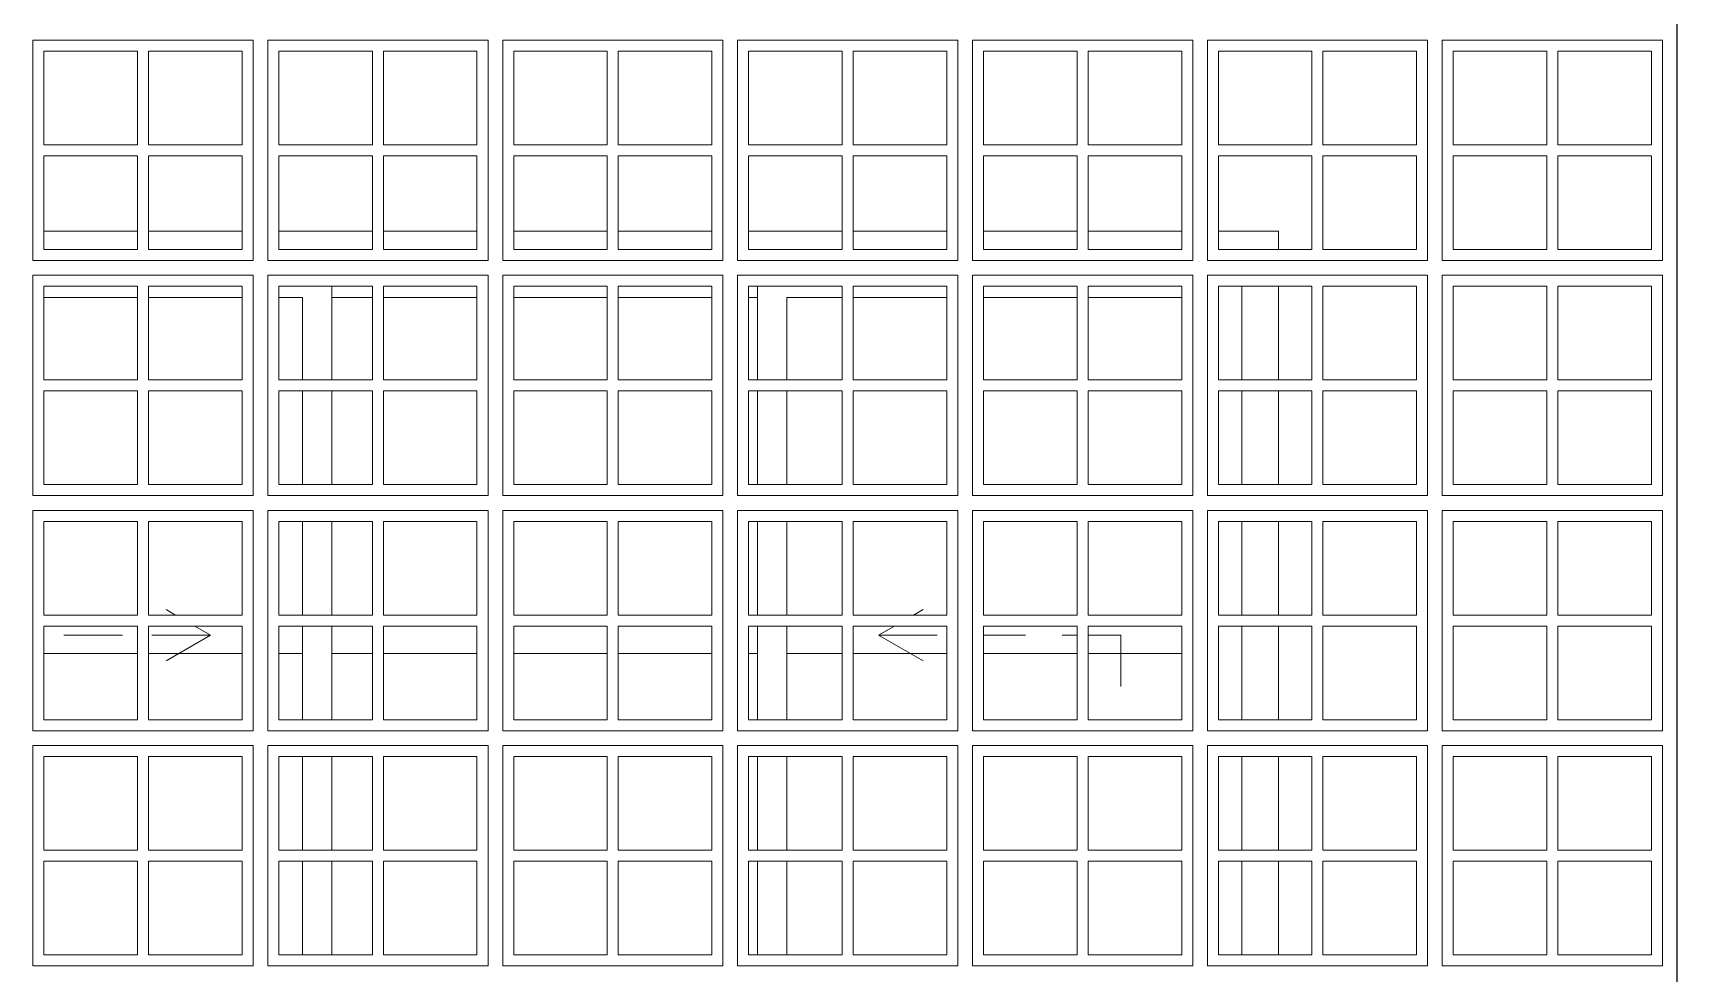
# Model space of a CAD drawing. Header units: metres. Extents: x -77 to 95, y 0 to 9.
# Drawn here: x -58.814 to -56.574, y 1.29 to 2.57 of the extents above; entities that cross this region are included whole.
import ezdxf

# ---------------------------------------------------------------- set-up
doc = ezdxf.new("R2010")
doc.units = ezdxf.units.M
doc.header["$MEASUREMENT"] = 0
for name, color, linetype, lineweight in [('Janelas Archicad_Caneta_No__241', 7, 'Continuous', 13), ('Janelas Archicad_Caneta_No__3', 7, 'Continuous', 25), ('Janelas Archicad_Caneta_No__43', 44, 'Continuous', 0)]:
    doc.layers.add(name, color=color, linetype=linetype, lineweight=lineweight)
doc.layers.add('Janelas Archicad_Caneta_No__9', color=7, linetype='Continuous', lineweight=5, true_color=0x020202)
doc.layers.add('Janelas Archicad_Caneta_No__97', color=7, linetype='Continuous', lineweight=5, true_color=0x6b6b6b)

msp = doc.modelspace()

# ---------------------------------------------------------------- linework, layer by layer
at = {"layer": 'Janelas Archicad_Caneta_No__241', "color": 7, "linetype": 'Continuous', "lineweight": 13}
for p, q in [((-58.799, 2.3), (-58.6715, 2.3)), ((-58.6565, 2.3), (-58.529, 2.3)), ((-58.479, 2.3), (-58.3515, 2.3)), ((-58.3365, 2.3), (-58.209, 2.3)), ((-58.159, 2.3), (-58.0315, 2.3)), ((-58.0165, 2.3), (-57.889, 2.3)), ((-57.839, 2.3), (-57.7115, 2.3)), ((-57.6965, 2.3), (-57.569, 2.3)), ((-57.519, 2.3), (-57.3915, 2.3)), ((-57.3765, 2.3), (-57.249, 2.3)), ((-57.199, 2.3), (-57.1169, 2.3)), ((-57.1169, 2.3), (-57.1169, 2.275)), ((-57.1169, 2.225), (-57.1169, 2.0975)), ((-57.1169, 2.0825), (-57.1169, 1.955)), ((-57.1169, 1.905), (-57.1169, 1.7775)), ((-57.1169, 1.7625), (-57.1169, 1.635)), ((-57.1169, 1.585), (-57.1169, 1.4575)), ((-57.1169, 1.4425), (-57.1169, 1.315))]:
    msp.add_line(p, q, dxfattribs=at)
at = {"layer": 'Janelas Archicad_Caneta_No__3', "color": 7, "linetype": 'Continuous', "lineweight": 25}
msp.add_line((-56.574, 0.485), (-56.574, 3.22), dxfattribs=at)
at = {"layer": 'Janelas Archicad_Caneta_No__43', "color": 44, "linetype": 'Continuous', "lineweight": 0}
for p, q in [((-58.514, 2.56), (-58.814, 2.56)), ((-58.814, 2.56), (-58.814, 2.26)), ((-58.514, 2.26), (-58.514, 2.56)), ((-58.194, 2.56), (-58.494, 2.56)), ((-58.494, 2.56), (-58.494, 2.26)), ((-58.194, 2.26), (-58.194, 2.56)), ((-57.874, 2.56), (-58.174, 2.56)), ((-58.174, 2.56), (-58.174, 2.26)), ((-57.874, 2.26), (-57.874, 2.56)), ((-57.554, 2.56), (-57.854, 2.56)), ((-57.854, 2.56), (-57.854, 2.26)), ((-57.554, 2.26), (-57.554, 2.56)), ((-57.234, 2.56), (-57.534, 2.56)), ((-57.534, 2.56), (-57.534, 2.26)), ((-57.234, 2.26), (-57.234, 2.56)), ((-56.914, 2.56), (-57.214, 2.56)), ((-57.214, 2.56), (-57.214, 2.26)), ((-56.914, 2.26), (-56.914, 2.56)), ((-56.594, 2.56), (-56.894, 2.56)), ((-56.894, 2.56), (-56.894, 2.26)), ((-56.594, 2.26), (-56.594, 2.56)), ((-58.799, 2.4175), (-58.799, 2.545)), ((-58.799, 2.545), (-58.6715, 2.545)), ((-58.6715, 2.545), (-58.6715, 2.4175)), ((-58.6565, 2.4175), (-58.6565, 2.545)), ((-58.6565, 2.545), (-58.529, 2.545)), ((-58.529, 2.545), (-58.529, 2.4175)), ((-58.479, 2.4175), (-58.479, 2.545)), ((-58.479, 2.545), (-58.3515, 2.545)), ((-58.3515, 2.545), (-58.3515, 2.4175)), ((-58.3365, 2.4175), (-58.3365, 2.545)), ((-58.3365, 2.545), (-58.209, 2.545)), ((-58.209, 2.545), (-58.209, 2.4175)), ((-58.159, 2.4175), (-58.159, 2.545)), ((-58.159, 2.545), (-58.0315, 2.545)), ((-58.0315, 2.545), (-58.0315, 2.4175)), ((-58.0165, 2.4175), (-58.0165, 2.545)), ((-58.0165, 2.545), (-57.889, 2.545)), ((-57.889, 2.545), (-57.889, 2.4175)), ((-57.839, 2.4175), (-57.839, 2.545)), ((-57.839, 2.545), (-57.7115, 2.545)), ((-57.7115, 2.545), (-57.7115, 2.4175)), ((-57.6965, 2.4175), (-57.6965, 2.545)), ((-57.6965, 2.545), (-57.569, 2.545)), ((-57.569, 2.545), (-57.569, 2.4175)), ((-57.519, 2.4175), (-57.519, 2.545)), ((-57.519, 2.545), (-57.3915, 2.545)), ((-57.3915, 2.545), (-57.3915, 2.4175)), ((-57.3765, 2.4175), (-57.3765, 2.545)), ((-57.3765, 2.545), (-57.249, 2.545)), ((-57.249, 2.545), (-57.249, 2.4175)), ((-57.199, 2.4175), (-57.199, 2.545)), ((-57.199, 2.545), (-57.0715, 2.545)), ((-57.0715, 2.545), (-57.0715, 2.4175)), ((-57.0565, 2.4175), (-57.0565, 2.545)), ((-57.0565, 2.545), (-56.929, 2.545)), ((-56.929, 2.545), (-56.929, 2.4175)), ((-56.879, 2.4175), (-56.879, 2.545)), ((-56.879, 2.545), (-56.7515, 2.545)), ((-56.7515, 2.545), (-56.7515, 2.4175)), ((-56.7365, 2.4175), (-56.7365, 2.545)), ((-56.7365, 2.545), (-56.609, 2.545)), ((-56.609, 2.545), (-56.609, 2.4175)), ((-58.6715, 2.4175), (-58.799, 2.4175)), ((-58.799, 2.275), (-58.799, 2.4025)), ((-58.799, 2.4025), (-58.6715, 2.4025)), ((-58.6715, 2.4025), (-58.6715, 2.275)), ((-58.529, 2.4175), (-58.6565, 2.4175)), ((-58.6565, 2.275), (-58.6565, 2.4025)), ((-58.6565, 2.4025), (-58.529, 2.4025)), ((-58.529, 2.4025), (-58.529, 2.275)), ((-58.3515, 2.4175), (-58.479, 2.4175)), ((-58.479, 2.275), (-58.479, 2.4025)), ((-58.479, 2.4025), (-58.3515, 2.4025)), ((-58.3515, 2.4025), (-58.3515, 2.275)), ((-58.209, 2.4175), (-58.3365, 2.4175)), ((-58.3365, 2.275), (-58.3365, 2.4025)), ((-58.3365, 2.4025), (-58.209, 2.4025)), ((-58.209, 2.4025), (-58.209, 2.275)), ((-58.0315, 2.4175), (-58.159, 2.4175)), ((-58.159, 2.275), (-58.159, 2.4025)), ((-58.159, 2.4025), (-58.0315, 2.4025)), ((-58.0315, 2.4025), (-58.0315, 2.275)), ((-57.889, 2.4175), (-58.0165, 2.4175)), ((-58.0165, 2.275), (-58.0165, 2.4025)), ((-58.0165, 2.4025), (-57.889, 2.4025)), ((-57.889, 2.4025), (-57.889, 2.275)), ((-57.7115, 2.4175), (-57.839, 2.4175)), ((-57.839, 2.275), (-57.839, 2.4025)), ((-57.839, 2.4025), (-57.7115, 2.4025)), ((-57.7115, 2.4025), (-57.7115, 2.275)), ((-57.569, 2.4175), (-57.6965, 2.4175)), ((-57.6965, 2.275), (-57.6965, 2.4025)), ((-57.6965, 2.4025), (-57.569, 2.4025)), ((-57.569, 2.4025), (-57.569, 2.275)), ((-57.3915, 2.4175), (-57.519, 2.4175)), ((-57.519, 2.275), (-57.519, 2.4025)), ((-57.519, 2.4025), (-57.3915, 2.4025)), ((-57.3915, 2.4025), (-57.3915, 2.275)), ((-57.249, 2.4175), (-57.3765, 2.4175)), ((-57.3765, 2.275), (-57.3765, 2.4025)), ((-57.3765, 2.4025), (-57.249, 2.4025)), ((-57.249, 2.4025), (-57.249, 2.275)), ((-57.0715, 2.4175), (-57.199, 2.4175)), ((-57.199, 2.275), (-57.199, 2.4025)), ((-57.199, 2.4025), (-57.0715, 2.4025)), ((-57.0715, 2.4025), (-57.0715, 2.275)), ((-56.929, 2.4175), (-57.0565, 2.4175)), ((-57.0565, 2.275), (-57.0565, 2.4025)), ((-57.0565, 2.4025), (-56.929, 2.4025)), ((-56.929, 2.4025), (-56.929, 2.275)), ((-56.7515, 2.4175), (-56.879, 2.4175)), ((-56.879, 2.275), (-56.879, 2.4025)), ((-56.879, 2.4025), (-56.7515, 2.4025)), ((-56.7515, 2.4025), (-56.7515, 2.275)), ((-56.609, 2.4175), (-56.7365, 2.4175)), ((-56.7365, 2.275), (-56.7365, 2.4025)), ((-56.7365, 2.4025), (-56.609, 2.4025)), ((-56.609, 2.4025), (-56.609, 2.275)), ((-58.6715, 2.275), (-58.799, 2.275)), ((-58.529, 2.275), (-58.6565, 2.275)), ((-58.3515, 2.275), (-58.479, 2.275)), ((-58.209, 2.275), (-58.3365, 2.275)), ((-58.0315, 2.275), (-58.159, 2.275)), ((-57.889, 2.275), (-58.0165, 2.275)), ((-57.7115, 2.275), (-57.839, 2.275)), ((-57.569, 2.275), (-57.6965, 2.275)), ((-57.3915, 2.275), (-57.519, 2.275)), ((-57.249, 2.275), (-57.3765, 2.275)), ((-57.0715, 2.275), (-57.199, 2.275)), ((-56.929, 2.275), (-57.0565, 2.275)), ((-56.7515, 2.275), (-56.879, 2.275)), ((-56.609, 2.275), (-56.7365, 2.275)), ((-58.814, 2.26), (-58.514, 2.26)), ((-58.514, 2.24), (-58.814, 2.24)), ((-58.814, 2.24), (-58.814, 1.94)), ((-58.514, 1.94), (-58.514, 2.24)), ((-58.494, 2.26), (-58.194, 2.26)), ((-58.194, 2.24), (-58.494, 2.24)), ((-58.494, 2.24), (-58.494, 1.94)), ((-58.194, 1.94), (-58.194, 2.24)), ((-58.174, 2.26), (-57.874, 2.26)), ((-57.874, 2.24), (-58.174, 2.24)), ((-58.174, 2.24), (-58.174, 1.94)), ((-57.874, 1.94), (-57.874, 2.24)), ((-57.854, 2.26), (-57.554, 2.26)), ((-57.554, 2.24), (-57.854, 2.24)), ((-57.854, 2.24), (-57.854, 1.94)), ((-57.554, 1.94), (-57.554, 2.24)), ((-57.534, 2.26), (-57.234, 2.26)), ((-57.234, 2.24), (-57.534, 2.24)), ((-57.534, 2.24), (-57.534, 1.94)), ((-57.234, 1.94), (-57.234, 2.24)), ((-57.214, 2.26), (-56.914, 2.26)), ((-56.914, 2.24), (-57.214, 2.24)), ((-57.214, 2.24), (-57.214, 1.94)), ((-56.914, 1.94), (-56.914, 2.24)), ((-56.894, 2.26), (-56.594, 2.26)), ((-56.594, 2.24), (-56.894, 2.24)), ((-56.894, 2.24), (-56.894, 1.94)), ((-56.594, 1.94), (-56.594, 2.24)), ((-58.799, 2.0975), (-58.799, 2.225)), ((-58.799, 2.225), (-58.6715, 2.225)), ((-58.6715, 2.225), (-58.6715, 2.0975)), ((-58.6565, 2.0975), (-58.6565, 2.225)), ((-58.6565, 2.225), (-58.529, 2.225)), ((-58.529, 2.225), (-58.529, 2.0975)), ((-58.479, 2.0975), (-58.479, 2.225)), ((-58.479, 2.225), (-58.3515, 2.225)), ((-58.3515, 2.225), (-58.3515, 2.0975)), ((-58.3365, 2.0975), (-58.3365, 2.225)), ((-58.3365, 2.225), (-58.209, 2.225)), ((-58.209, 2.225), (-58.209, 2.0975)), ((-58.159, 2.0975), (-58.159, 2.225)), ((-58.159, 2.225), (-58.0315, 2.225)), ((-58.0315, 2.225), (-58.0315, 2.0975)), ((-58.0165, 2.0975), (-58.0165, 2.225)), ((-58.0165, 2.225), (-57.889, 2.225)), ((-57.889, 2.225), (-57.889, 2.0975)), ((-57.839, 2.0975), (-57.839, 2.225)), ((-57.839, 2.225), (-57.7115, 2.225)), ((-57.7115, 2.225), (-57.7115, 2.0975)), ((-57.6965, 2.0975), (-57.6965, 2.225)), ((-57.6965, 2.225), (-57.569, 2.225)), ((-57.569, 2.225), (-57.569, 2.0975)), ((-57.519, 2.0975), (-57.519, 2.225)), ((-57.519, 2.225), (-57.3915, 2.225)), ((-57.3915, 2.225), (-57.3915, 2.0975)), ((-57.3765, 2.0975), (-57.3765, 2.225)), ((-57.3765, 2.225), (-57.249, 2.225)), ((-57.249, 2.225), (-57.249, 2.0975)), ((-57.199, 2.0975), (-57.199, 2.225)), ((-57.199, 2.225), (-57.0715, 2.225)), ((-57.0715, 2.225), (-57.0715, 2.0975)), ((-57.0565, 2.0975), (-57.0565, 2.225)), ((-57.0565, 2.225), (-56.929, 2.225)), ((-56.929, 2.225), (-56.929, 2.0975)), ((-56.879, 2.0975), (-56.879, 2.225)), ((-56.879, 2.225), (-56.7515, 2.225)), ((-56.7515, 2.225), (-56.7515, 2.0975)), ((-56.7365, 2.0975), (-56.7365, 2.225)), ((-56.7365, 2.225), (-56.609, 2.225)), ((-56.609, 2.225), (-56.609, 2.0975)), ((-58.6715, 2.0975), (-58.799, 2.0975)), ((-58.529, 2.0975), (-58.6565, 2.0975)), ((-58.3515, 2.0975), (-58.479, 2.0975)), ((-58.209, 2.0975), (-58.3365, 2.0975)), ((-58.0315, 2.0975), (-58.159, 2.0975)), ((-57.889, 2.0975), (-58.0165, 2.0975)), ((-57.7115, 2.0975), (-57.839, 2.0975)), ((-57.569, 2.0975), (-57.6965, 2.0975)), ((-57.3915, 2.0975), (-57.519, 2.0975)), ((-57.249, 2.0975), (-57.3765, 2.0975)), ((-57.0715, 2.0975), (-57.199, 2.0975)), ((-56.929, 2.0975), (-57.0565, 2.0975)), ((-56.7515, 2.0975), (-56.879, 2.0975)), ((-56.609, 2.0975), (-56.7365, 2.0975)), ((-58.799, 1.955), (-58.799, 2.0825)), ((-58.799, 2.0825), (-58.6715, 2.0825)), ((-58.6715, 2.0825), (-58.6715, 1.955)), ((-58.6565, 1.955), (-58.6565, 2.0825)), ((-58.6565, 2.0825), (-58.529, 2.0825)), ((-58.529, 2.0825), (-58.529, 1.955)), ((-58.479, 1.955), (-58.479, 2.0825)), ((-58.479, 2.0825), (-58.3515, 2.0825)), ((-58.3515, 2.0825), (-58.3515, 1.955)), ((-58.3365, 1.955), (-58.3365, 2.0825)), ((-58.3365, 2.0825), (-58.209, 2.0825)), ((-58.209, 2.0825), (-58.209, 1.955)), ((-58.159, 1.955), (-58.159, 2.0825)), ((-58.159, 2.0825), (-58.0315, 2.0825)), ((-58.0315, 2.0825), (-58.0315, 1.955)), ((-58.0165, 1.955), (-58.0165, 2.0825)), ((-58.0165, 2.0825), (-57.889, 2.0825)), ((-57.889, 2.0825), (-57.889, 1.955)), ((-57.839, 1.955), (-57.839, 2.0825)), ((-57.839, 2.0825), (-57.7115, 2.0825)), ((-57.7115, 2.0825), (-57.7115, 1.955)), ((-57.6965, 1.955), (-57.6965, 2.0825)), ((-57.6965, 2.0825), (-57.569, 2.0825)), ((-57.569, 2.0825), (-57.569, 1.955)), ((-57.519, 1.955), (-57.519, 2.0825)), ((-57.519, 2.0825), (-57.3915, 2.0825)), ((-57.3915, 2.0825), (-57.3915, 1.955)), ((-57.3765, 1.955), (-57.3765, 2.0825)), ((-57.3765, 2.0825), (-57.249, 2.0825)), ((-57.249, 2.0825), (-57.249, 1.955)), ((-57.199, 1.955), (-57.199, 2.0825)), ((-57.199, 2.0825), (-57.0715, 2.0825)), ((-57.0715, 2.0825), (-57.0715, 1.955)), ((-57.0565, 1.955), (-57.0565, 2.0825)), ((-57.0565, 2.0825), (-56.929, 2.0825)), ((-56.929, 2.0825), (-56.929, 1.955)), ((-56.879, 1.955), (-56.879, 2.0825)), ((-56.879, 2.0825), (-56.7515, 2.0825)), ((-56.7515, 2.0825), (-56.7515, 1.955)), ((-56.7365, 1.955), (-56.7365, 2.0825)), ((-56.7365, 2.0825), (-56.609, 2.0825)), ((-56.609, 2.0825), (-56.609, 1.955)), ((-58.6715, 1.955), (-58.799, 1.955)), ((-58.529, 1.955), (-58.6565, 1.955)), ((-58.3515, 1.955), (-58.479, 1.955)), ((-58.209, 1.955), (-58.3365, 1.955)), ((-58.0315, 1.955), (-58.159, 1.955)), ((-57.889, 1.955), (-58.0165, 1.955)), ((-57.7115, 1.955), (-57.839, 1.955)), ((-57.569, 1.955), (-57.6965, 1.955)), ((-57.3915, 1.955), (-57.519, 1.955)), ((-57.249, 1.955), (-57.3765, 1.955)), ((-57.0715, 1.955), (-57.199, 1.955)), ((-56.929, 1.955), (-57.0565, 1.955)), ((-56.7515, 1.955), (-56.879, 1.955)), ((-56.609, 1.955), (-56.7365, 1.955)), ((-58.814, 1.94), (-58.514, 1.94)), ((-58.494, 1.94), (-58.194, 1.94)), ((-58.174, 1.94), (-57.874, 1.94)), ((-57.854, 1.94), (-57.554, 1.94)), ((-57.534, 1.94), (-57.234, 1.94)), ((-57.214, 1.94), (-56.914, 1.94)), ((-56.894, 1.94), (-56.594, 1.94)), ((-58.514, 1.92), (-58.814, 1.92)), ((-58.814, 1.92), (-58.814, 1.62)), ((-58.799, 1.7775), (-58.799, 1.905)), ((-58.799, 1.905), (-58.6715, 1.905)), ((-58.6715, 1.905), (-58.6715, 1.7775)), ((-58.6565, 1.7775), (-58.6565, 1.905)), ((-58.6565, 1.905), (-58.529, 1.905)), ((-58.529, 1.905), (-58.529, 1.7775)), ((-58.514, 1.62), (-58.514, 1.92)), ((-58.194, 1.92), (-58.494, 1.92)), ((-58.494, 1.92), (-58.494, 1.62)), ((-58.479, 1.7775), (-58.479, 1.905)), ((-58.479, 1.905), (-58.3515, 1.905)), ((-58.3515, 1.905), (-58.3515, 1.7775)), ((-58.3365, 1.7775), (-58.3365, 1.905)), ((-58.3365, 1.905), (-58.209, 1.905)), ((-58.209, 1.905), (-58.209, 1.7775)), ((-58.194, 1.62), (-58.194, 1.92)), ((-57.874, 1.92), (-58.174, 1.92)), ((-58.174, 1.92), (-58.174, 1.62)), ((-58.159, 1.7775), (-58.159, 1.905)), ((-58.159, 1.905), (-58.0315, 1.905)), ((-58.0315, 1.905), (-58.0315, 1.7775)), ((-58.0165, 1.7775), (-58.0165, 1.905)), ((-58.0165, 1.905), (-57.889, 1.905)), ((-57.889, 1.905), (-57.889, 1.7775)), ((-57.874, 1.62), (-57.874, 1.92)), ((-57.554, 1.92), (-57.854, 1.92)), ((-57.854, 1.92), (-57.854, 1.62)), ((-57.839, 1.7775), (-57.839, 1.905)), ((-57.839, 1.905), (-57.7115, 1.905)), ((-57.7115, 1.905), (-57.7115, 1.7775)), ((-57.6965, 1.7775), (-57.6965, 1.905)), ((-57.6965, 1.905), (-57.569, 1.905)), ((-57.569, 1.905), (-57.569, 1.7775)), ((-57.554, 1.62), (-57.554, 1.92)), ((-57.234, 1.92), (-57.534, 1.92)), ((-57.534, 1.92), (-57.534, 1.62)), ((-57.519, 1.7775), (-57.519, 1.905)), ((-57.519, 1.905), (-57.3915, 1.905)), ((-57.3915, 1.905), (-57.3915, 1.7775)), ((-57.3765, 1.7775), (-57.3765, 1.905)), ((-57.3765, 1.905), (-57.249, 1.905)), ((-57.249, 1.905), (-57.249, 1.7775)), ((-57.234, 1.62), (-57.234, 1.92)), ((-56.914, 1.92), (-57.214, 1.92)), ((-57.214, 1.92), (-57.214, 1.62)), ((-57.199, 1.7775), (-57.199, 1.905)), ((-57.199, 1.905), (-57.0715, 1.905)), ((-57.0715, 1.905), (-57.0715, 1.7775)), ((-57.0565, 1.7775), (-57.0565, 1.905)), ((-57.0565, 1.905), (-56.929, 1.905)), ((-56.929, 1.905), (-56.929, 1.7775)), ((-56.914, 1.62), (-56.914, 1.92)), ((-56.594, 1.92), (-56.894, 1.92)), ((-56.894, 1.92), (-56.894, 1.62)), ((-56.879, 1.7775), (-56.879, 1.905)), ((-56.879, 1.905), (-56.7515, 1.905)), ((-56.7515, 1.905), (-56.7515, 1.7775)), ((-56.7365, 1.7775), (-56.7365, 1.905)), ((-56.7365, 1.905), (-56.609, 1.905)), ((-56.609, 1.905), (-56.609, 1.7775)), ((-56.594, 1.62), (-56.594, 1.92)), ((-58.6715, 1.7775), (-58.799, 1.7775)), ((-58.529, 1.7775), (-58.6565, 1.7775)), ((-58.3515, 1.7775), (-58.479, 1.7775)), ((-58.209, 1.7775), (-58.3365, 1.7775)), ((-58.0315, 1.7775), (-58.159, 1.7775)), ((-57.889, 1.7775), (-58.0165, 1.7775)), ((-57.7115, 1.7775), (-57.839, 1.7775)), ((-57.569, 1.7775), (-57.6965, 1.7775)), ((-57.3915, 1.7775), (-57.519, 1.7775)), ((-57.249, 1.7775), (-57.3765, 1.7775)), ((-57.0715, 1.7775), (-57.199, 1.7775)), ((-56.929, 1.7775), (-57.0565, 1.7775)), ((-56.7515, 1.7775), (-56.879, 1.7775)), ((-56.609, 1.7775), (-56.7365, 1.7775)), ((-58.799, 1.635), (-58.799, 1.7625)), ((-58.799, 1.7625), (-58.6715, 1.7625)), ((-58.6715, 1.7625), (-58.6715, 1.635)), ((-58.6565, 1.635), (-58.6565, 1.7625)), ((-58.6565, 1.7625), (-58.529, 1.7625)), ((-58.529, 1.7625), (-58.529, 1.635)), ((-58.479, 1.635), (-58.479, 1.7625)), ((-58.479, 1.7625), (-58.3515, 1.7625)), ((-58.3515, 1.7625), (-58.3515, 1.635)), ((-58.3365, 1.635), (-58.3365, 1.7625)), ((-58.3365, 1.7625), (-58.209, 1.7625)), ((-58.209, 1.7625), (-58.209, 1.635)), ((-58.159, 1.635), (-58.159, 1.7625)), ((-58.159, 1.7625), (-58.0315, 1.7625)), ((-58.0315, 1.7625), (-58.0315, 1.635)), ((-58.0165, 1.635), (-58.0165, 1.7625)), ((-58.0165, 1.7625), (-57.889, 1.7625)), ((-57.889, 1.7625), (-57.889, 1.635)), ((-57.839, 1.635), (-57.839, 1.7625)), ((-57.839, 1.7625), (-57.7115, 1.7625)), ((-57.7115, 1.7625), (-57.7115, 1.635)), ((-57.6965, 1.635), (-57.6965, 1.7625)), ((-57.6965, 1.7625), (-57.569, 1.7625)), ((-57.569, 1.7625), (-57.569, 1.635)), ((-57.519, 1.635), (-57.519, 1.7625)), ((-57.519, 1.7625), (-57.3915, 1.7625)), ((-57.3915, 1.7625), (-57.3915, 1.635)), ((-57.3765, 1.635), (-57.3765, 1.7625)), ((-57.3765, 1.7625), (-57.249, 1.7625)), ((-57.249, 1.7625), (-57.249, 1.635)), ((-57.199, 1.635), (-57.199, 1.7625)), ((-57.199, 1.7625), (-57.0715, 1.7625)), ((-57.0715, 1.7625), (-57.0715, 1.635)), ((-57.0565, 1.635), (-57.0565, 1.7625)), ((-57.0565, 1.7625), (-56.929, 1.7625)), ((-56.929, 1.7625), (-56.929, 1.635)), ((-56.879, 1.635), (-56.879, 1.7625)), ((-56.879, 1.7625), (-56.7515, 1.7625)), ((-56.7515, 1.7625), (-56.7515, 1.635)), ((-56.7365, 1.635), (-56.7365, 1.7625)), ((-56.7365, 1.7625), (-56.609, 1.7625)), ((-56.609, 1.7625), (-56.609, 1.635)), ((-58.814, 1.62), (-58.514, 1.62)), ((-58.6715, 1.635), (-58.799, 1.635)), ((-58.529, 1.635), (-58.6565, 1.635)), ((-58.494, 1.62), (-58.194, 1.62)), ((-58.3515, 1.635), (-58.479, 1.635)), ((-58.209, 1.635), (-58.3365, 1.635)), ((-58.174, 1.62), (-57.874, 1.62)), ((-58.0315, 1.635), (-58.159, 1.635)), ((-57.889, 1.635), (-58.0165, 1.635)), ((-57.854, 1.62), (-57.554, 1.62)), ((-57.7115, 1.635), (-57.839, 1.635)), ((-57.569, 1.635), (-57.6965, 1.635)), ((-57.534, 1.62), (-57.234, 1.62)), ((-57.3915, 1.635), (-57.519, 1.635)), ((-57.249, 1.635), (-57.3765, 1.635)), ((-57.214, 1.62), (-56.914, 1.62)), ((-57.0715, 1.635), (-57.199, 1.635)), ((-56.929, 1.635), (-57.0565, 1.635)), ((-56.894, 1.62), (-56.594, 1.62)), ((-56.7515, 1.635), (-56.879, 1.635)), ((-56.609, 1.635), (-56.7365, 1.635)), ((-58.514, 1.6), (-58.814, 1.6)), ((-58.814, 1.6), (-58.814, 1.3)), ((-58.514, 1.3), (-58.514, 1.6)), ((-58.194, 1.6), (-58.494, 1.6)), ((-58.494, 1.6), (-58.494, 1.3)), ((-58.194, 1.3), (-58.194, 1.6)), ((-57.874, 1.6), (-58.174, 1.6)), ((-58.174, 1.6), (-58.174, 1.3)), ((-57.874, 1.3), (-57.874, 1.6)), ((-57.554, 1.6), (-57.854, 1.6)), ((-57.854, 1.6), (-57.854, 1.3)), ((-57.554, 1.3), (-57.554, 1.6)), ((-57.234, 1.6), (-57.534, 1.6)), ((-57.534, 1.6), (-57.534, 1.3)), ((-57.234, 1.3), (-57.234, 1.6)), ((-56.914, 1.6), (-57.214, 1.6)), ((-57.214, 1.6), (-57.214, 1.3)), ((-56.914, 1.3), (-56.914, 1.6)), ((-56.594, 1.6), (-56.894, 1.6)), ((-56.894, 1.6), (-56.894, 1.3)), ((-56.594, 1.3), (-56.594, 1.6)), ((-58.799, 1.4575), (-58.799, 1.585)), ((-58.799, 1.585), (-58.6715, 1.585)), ((-58.6715, 1.585), (-58.6715, 1.4575)), ((-58.6565, 1.4575), (-58.6565, 1.585)), ((-58.6565, 1.585), (-58.529, 1.585)), ((-58.529, 1.585), (-58.529, 1.4575)), ((-58.479, 1.4575), (-58.479, 1.585)), ((-58.479, 1.585), (-58.3515, 1.585)), ((-58.3515, 1.585), (-58.3515, 1.4575)), ((-58.3365, 1.4575), (-58.3365, 1.585)), ((-58.3365, 1.585), (-58.209, 1.585)), ((-58.209, 1.585), (-58.209, 1.4575)), ((-58.159, 1.4575), (-58.159, 1.585)), ((-58.159, 1.585), (-58.0315, 1.585)), ((-58.0315, 1.585), (-58.0315, 1.4575)), ((-58.0165, 1.4575), (-58.0165, 1.585)), ((-58.0165, 1.585), (-57.889, 1.585)), ((-57.889, 1.585), (-57.889, 1.4575)), ((-57.839, 1.4575), (-57.839, 1.585)), ((-57.839, 1.585), (-57.7115, 1.585)), ((-57.7115, 1.585), (-57.7115, 1.4575)), ((-57.6965, 1.4575), (-57.6965, 1.585)), ((-57.6965, 1.585), (-57.569, 1.585)), ((-57.569, 1.585), (-57.569, 1.4575)), ((-57.519, 1.4575), (-57.519, 1.585)), ((-57.519, 1.585), (-57.3915, 1.585)), ((-57.3915, 1.585), (-57.3915, 1.4575)), ((-57.3765, 1.4575), (-57.3765, 1.585)), ((-57.3765, 1.585), (-57.249, 1.585)), ((-57.249, 1.585), (-57.249, 1.4575)), ((-57.199, 1.4575), (-57.199, 1.585)), ((-57.199, 1.585), (-57.0715, 1.585)), ((-57.0715, 1.585), (-57.0715, 1.4575)), ((-57.0565, 1.4575), (-57.0565, 1.585)), ((-57.0565, 1.585), (-56.929, 1.585)), ((-56.929, 1.585), (-56.929, 1.4575)), ((-56.879, 1.4575), (-56.879, 1.585)), ((-56.879, 1.585), (-56.7515, 1.585)), ((-56.7515, 1.585), (-56.7515, 1.4575)), ((-56.7365, 1.4575), (-56.7365, 1.585)), ((-56.7365, 1.585), (-56.609, 1.585)), ((-56.609, 1.585), (-56.609, 1.4575)), ((-58.6715, 1.4575), (-58.799, 1.4575)), ((-58.529, 1.4575), (-58.6565, 1.4575)), ((-58.3515, 1.4575), (-58.479, 1.4575)), ((-58.209, 1.4575), (-58.3365, 1.4575)), ((-58.0315, 1.4575), (-58.159, 1.4575)), ((-57.889, 1.4575), (-58.0165, 1.4575)), ((-57.7115, 1.4575), (-57.839, 1.4575)), ((-57.569, 1.4575), (-57.6965, 1.4575)), ((-57.3915, 1.4575), (-57.519, 1.4575)), ((-57.249, 1.4575), (-57.3765, 1.4575)), ((-57.0715, 1.4575), (-57.199, 1.4575)), ((-56.929, 1.4575), (-57.0565, 1.4575)), ((-56.7515, 1.4575), (-56.879, 1.4575)), ((-56.609, 1.4575), (-56.7365, 1.4575)), ((-58.799, 1.315), (-58.799, 1.4425)), ((-58.799, 1.4425), (-58.6715, 1.4425)), ((-58.6715, 1.4425), (-58.6715, 1.315)), ((-58.6565, 1.315), (-58.6565, 1.4425)), ((-58.6565, 1.4425), (-58.529, 1.4425)), ((-58.529, 1.4425), (-58.529, 1.315)), ((-58.479, 1.315), (-58.479, 1.4425)), ((-58.479, 1.4425), (-58.3515, 1.4425)), ((-58.3515, 1.4425), (-58.3515, 1.315)), ((-58.3365, 1.315), (-58.3365, 1.4425)), ((-58.3365, 1.4425), (-58.209, 1.4425)), ((-58.209, 1.4425), (-58.209, 1.315)), ((-58.159, 1.315), (-58.159, 1.4425)), ((-58.159, 1.4425), (-58.0315, 1.4425)), ((-58.0315, 1.4425), (-58.0315, 1.315)), ((-58.0165, 1.315), (-58.0165, 1.4425)), ((-58.0165, 1.4425), (-57.889, 1.4425)), ((-57.889, 1.4425), (-57.889, 1.315)), ((-57.839, 1.315), (-57.839, 1.4425)), ((-57.839, 1.4425), (-57.7115, 1.4425)), ((-57.7115, 1.4425), (-57.7115, 1.315)), ((-57.6965, 1.315), (-57.6965, 1.4425)), ((-57.6965, 1.4425), (-57.569, 1.4425)), ((-57.569, 1.4425), (-57.569, 1.315)), ((-57.519, 1.315), (-57.519, 1.4425)), ((-57.519, 1.4425), (-57.3915, 1.4425)), ((-57.3915, 1.4425), (-57.3915, 1.315)), ((-57.3765, 1.315), (-57.3765, 1.4425)), ((-57.3765, 1.4425), (-57.249, 1.4425)), ((-57.249, 1.4425), (-57.249, 1.315)), ((-57.199, 1.315), (-57.199, 1.4425)), ((-57.199, 1.4425), (-57.0715, 1.4425)), ((-57.0715, 1.4425), (-57.0715, 1.315)), ((-57.0565, 1.315), (-57.0565, 1.4425)), ((-57.0565, 1.4425), (-56.929, 1.4425)), ((-56.929, 1.4425), (-56.929, 1.315)), ((-56.879, 1.315), (-56.879, 1.4425)), ((-56.879, 1.4425), (-56.7515, 1.4425)), ((-56.7515, 1.4425), (-56.7515, 1.315)), ((-56.7365, 1.315), (-56.7365, 1.4425)), ((-56.7365, 1.4425), (-56.609, 1.4425)), ((-56.609, 1.4425), (-56.609, 1.315)), ((-58.814, 1.3), (-58.514, 1.3)), ((-58.6715, 1.315), (-58.799, 1.315)), ((-58.529, 1.315), (-58.6565, 1.315)), ((-58.494, 1.3), (-58.194, 1.3)), ((-58.3515, 1.315), (-58.479, 1.315)), ((-58.209, 1.315), (-58.3365, 1.315)), ((-58.174, 1.3), (-57.874, 1.3)), ((-58.0315, 1.315), (-58.159, 1.315)), ((-57.889, 1.315), (-58.0165, 1.315)), ((-57.854, 1.3), (-57.554, 1.3)), ((-57.7115, 1.315), (-57.839, 1.315)), ((-57.569, 1.315), (-57.6965, 1.315)), ((-57.534, 1.3), (-57.234, 1.3)), ((-57.3915, 1.315), (-57.519, 1.315)), ((-57.249, 1.315), (-57.3765, 1.315)), ((-57.214, 1.3), (-56.914, 1.3)), ((-57.0715, 1.315), (-57.199, 1.315)), ((-56.929, 1.315), (-57.0565, 1.315)), ((-56.894, 1.3), (-56.594, 1.3)), ((-56.7515, 1.315), (-56.879, 1.315)), ((-56.609, 1.315), (-56.7365, 1.315))]:
    msp.add_line(p, q, dxfattribs=at)
at = {"layer": 'Janelas Archicad_Caneta_No__9', "color": 18, "linetype": 'Continuous', "lineweight": 5, "true_color": 0x020202}
for p, q in [((-58.4069, 2.21), (-58.4069, 2.225)), ((-57.8269, 2.225), (-57.8269, 2.21)), ((-57.1669, 2.21), (-57.1669, 2.225)), ((-58.799, 2.21), (-58.6715, 2.21)), ((-58.6565, 2.21), (-58.529, 2.21)), ((-58.479, 2.21), (-58.4469, 2.21)), ((-58.4469, 2.21), (-58.4469, 2.0975)), ((-58.4069, 2.0975), (-58.4069, 2.21)), ((-58.4069, 2.21), (-58.3515, 2.21)), ((-58.3365, 2.21), (-58.209, 2.21)), ((-58.159, 2.21), (-58.0315, 2.21)), ((-58.0165, 2.21), (-57.889, 2.21)), ((-57.839, 2.21), (-57.8269, 2.21)), ((-57.8269, 2.21), (-57.8269, 2.0975)), ((-57.7869, 2.0975), (-57.7869, 2.21)), ((-57.7869, 2.21), (-57.7115, 2.21)), ((-57.6965, 2.21), (-57.569, 2.21)), ((-57.519, 2.21), (-57.3915, 2.21)), ((-57.3765, 2.21), (-57.249, 2.21)), ((-57.1669, 2.0975), (-57.1669, 2.21)), ((-58.4469, 2.0825), (-58.4469, 1.955)), ((-58.4069, 1.955), (-58.4069, 2.0825)), ((-57.8269, 2.0825), (-57.8269, 1.955)), ((-57.7869, 1.955), (-57.7869, 2.0825)), ((-57.1669, 1.955), (-57.1669, 2.0825)), ((-58.4469, 1.905), (-58.4469, 1.7775)), ((-58.4069, 1.7775), (-58.4069, 1.905)), ((-57.8269, 1.905), (-57.8269, 1.7775)), ((-57.7869, 1.7775), (-57.7869, 1.905)), ((-57.1669, 1.7775), (-57.1669, 1.905)), ((-58.4469, 1.7625), (-58.4469, 1.635)), ((-58.4069, 1.635), (-58.4069, 1.7625)), ((-57.8269, 1.7625), (-57.8269, 1.635)), ((-57.7869, 1.635), (-57.7869, 1.7625)), ((-57.1669, 1.635), (-57.1669, 1.7625)), ((-58.799, 1.725), (-58.6715, 1.725)), ((-58.6565, 1.725), (-58.529, 1.725)), ((-58.479, 1.725), (-58.4469, 1.725)), ((-58.4069, 1.725), (-58.3515, 1.725)), ((-58.3365, 1.725), (-58.209, 1.725)), ((-58.159, 1.725), (-58.0315, 1.725)), ((-58.0165, 1.725), (-57.889, 1.725)), ((-57.839, 1.725), (-57.8269, 1.725)), ((-57.7869, 1.725), (-57.7115, 1.725)), ((-57.6965, 1.725), (-57.569, 1.725)), ((-57.519, 1.725), (-57.3915, 1.725)), ((-57.3765, 1.725), (-57.249, 1.725)), ((-58.4469, 1.585), (-58.4469, 1.4575)), ((-58.4069, 1.4575), (-58.4069, 1.585)), ((-57.8269, 1.585), (-57.8269, 1.4575)), ((-57.7869, 1.4575), (-57.7869, 1.585)), ((-57.1669, 1.4575), (-57.1669, 1.585)), ((-58.4469, 1.4425), (-58.4469, 1.315)), ((-58.4069, 1.315), (-58.4069, 1.4425)), ((-57.8269, 1.4425), (-57.8269, 1.315)), ((-57.7869, 1.315), (-57.7869, 1.4425)), ((-57.1669, 1.315), (-57.1669, 1.4425))]:
    msp.add_line(p, q, dxfattribs=at)
at = {"layer": 'Janelas Archicad_Caneta_No__97', "color": 251, "linetype": 'Continuous', "lineweight": 5, "true_color": 0x6b6b6b}
for p, q in [((-58.6196, 1.7775), (-58.6325, 1.785)), ((-57.6143, 1.7775), (-57.6013, 1.785)), ((-58.7719, 1.75), (-58.6919, 1.75)), ((-58.6519, 1.75), (-58.5719, 1.75)), ((-58.5719, 1.75), (-58.6325, 1.715)), ((-58.5719, 1.75), (-58.5936, 1.7625)), ((-57.6619, 1.75), (-57.6403, 1.7625)), ((-57.5819, 1.75), (-57.6619, 1.75)), ((-57.6619, 1.75), (-57.6013, 1.715)), ((-57.4619, 1.75), (-57.519, 1.75)), ((-57.3915, 1.75), (-57.4119, 1.75)), ((-57.3319, 1.75), (-57.3765, 1.75)), ((-57.3319, 1.75), (-57.3319, 1.68))]:
    msp.add_line(p, q, dxfattribs=at)

doc.saveas('drawing.dxf')
